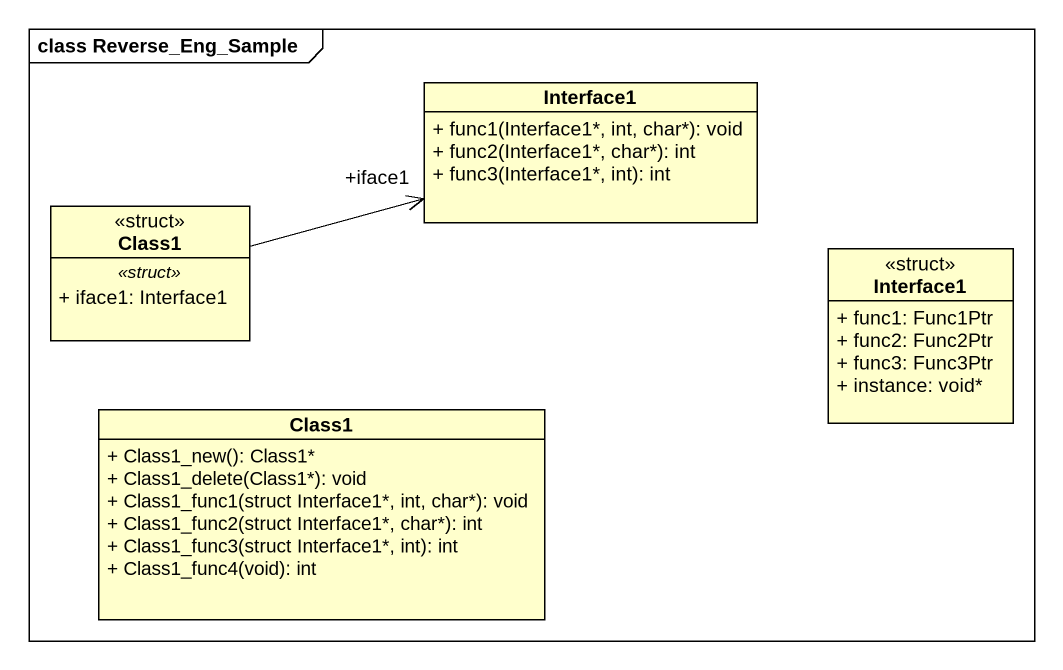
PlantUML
@startuml
mainframe class Reverse_Eng_Sample
hide circle
hide empty members
skinparam classAttributeIconSize 0
class Interface1 {
  + func1(Interface1*, int, char*): void
  + func2(Interface1*, char*): int
  + func3(Interface1*, int): int
}
class Class1 <<struct>> {
  .. <<struct>> ..
  + iface1: Interface1
}
class "Interface1" as Interface1_2 <<struct>> {
  + func1: Func1Ptr
  + func2: Func2Ptr
  + func3: Func3Ptr
  + instance: void*
}
class "Class1" as Class1_2 {
  + Class1_new(): Class1*
  + Class1_delete(Class1*): void
  + Class1_func1(struct Interface1*, int, char*): void
  + Class1_func2(struct Interface1*, char*): int
  + Class1_func3(struct Interface1*, int): int
  + Class1_func4(void): int
}
Class1 -right-> "+iface1" Interface1
@enduml
